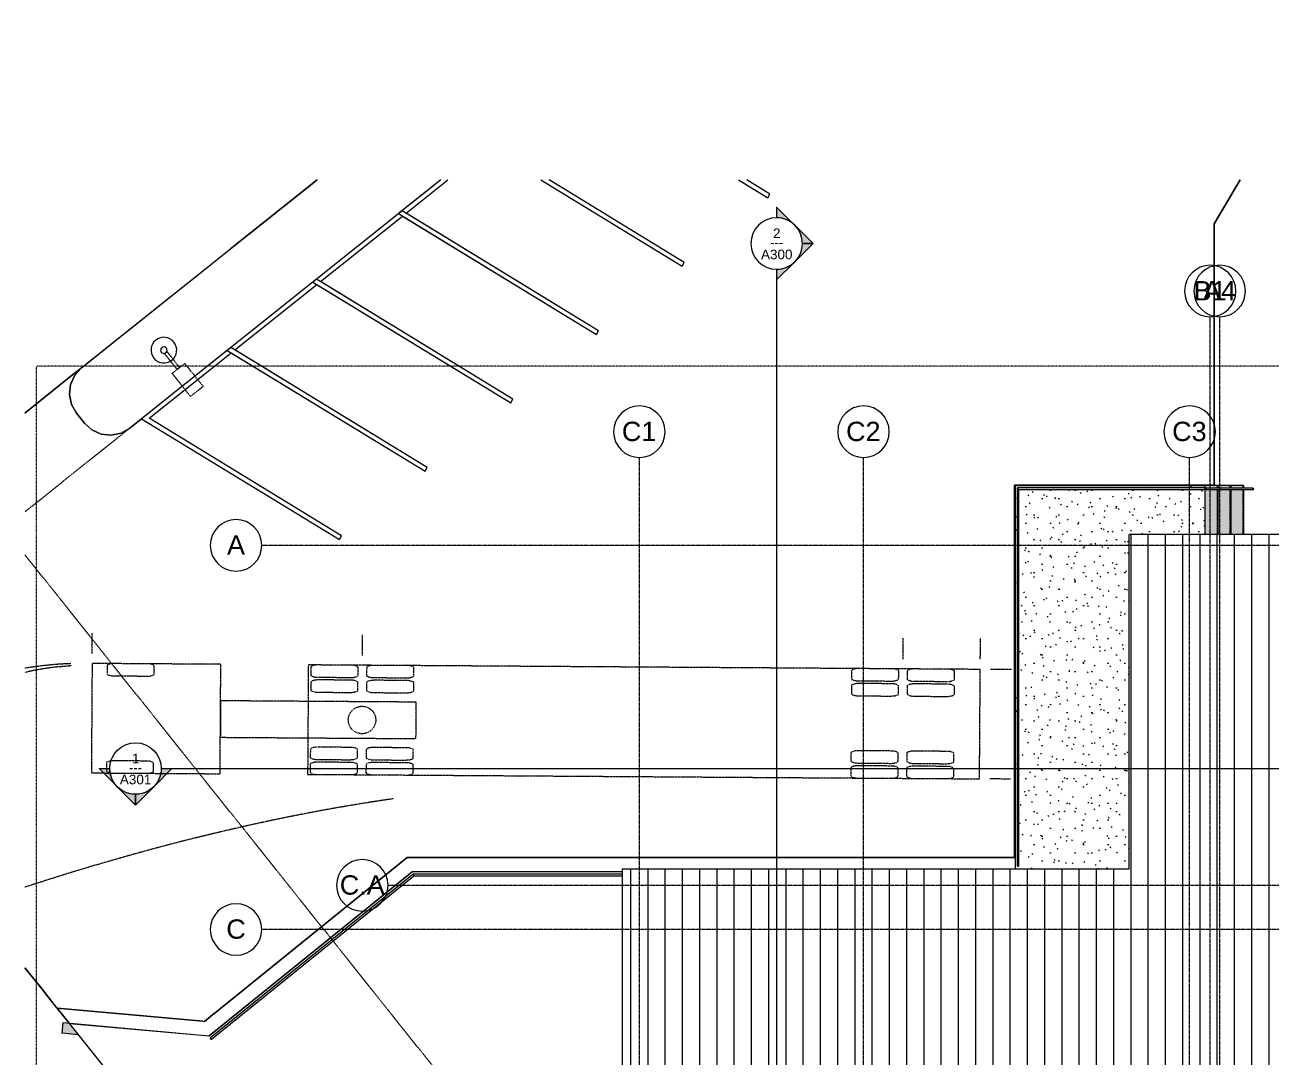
# Model space of a CAD drawing. Header units: inches. Extents: x -4141 to -1383, y 10291 to 12245.
# Drawn here: x -4135 to -2973, y 11284 to 12245 of the extents above; entities that cross this region are included whole.
import ezdxf

# ---------------------------------------------------------------- set-up
doc = ezdxf.new("R2010")
doc.units = ezdxf.units.IN
doc.header["$MEASUREMENT"] = 0
for name, pattern in [('Aligning Line 1_8_', [0.25, 0.125, -0.125]), ('Dash', [0.25, 0.125, -0.125]), ('Dash 1_16_', [0.125, 0.0625, -0.0625]), ('Double Dash 3_8_', [1, 0.375, -0.125, 0.125, -0.125, 0.125, -0.125]), ('Grid Line 1_2_', [0.875, 0.5, -0.125, 0.125, -0.125]), ('Overhead 1_16_', [0.101562, 0.0625, -0.039062])]:
    doc.linetypes.add(name, pattern=pattern)
for name, color, linetype, lineweight in [('A-FLOR-HRAL', 11, 'Continuous', 9), ('A-GENM', 5, 'Continuous', 9), ('A-ROOF', 132, 'Continuous', 13), ('A-ROOF-PATT', 132, 'Continuous', 13), ('C-BLDG-PADS', 91, 'Continuous', 13), ('C-PRKG', 3, 'Continuous', 9), ('C-PROP-LINE', 91, 'Double Dash 3_8_', 20), ('C-TOPO', 7, 'Continuous', 9), ('E-LITE-EQPM', 33, 'Continuous', 9), ('E-LITE-EQPM-HDLN', 30, 'Dash', 9), ('G-ANNO-SYMB', 111, 'Aligning Line 1_8_', 9), ('S-FNDN', 32, 'Continuous', 13), ('S-GRID', 1, 'Continuous', 9), ('S-GRID-IDEN', 1, 'Continuous', 9), ('S-STRS', 31, 'Continuous', 13)]:
    doc.layers.add(name, color=color, linetype=linetype, lineweight=lineweight)
doc.styles.add('Arial', font='arial.ttf', dxfattribs={"height": 18})
doc.styles.add('Arial_1', font='arial.ttf', dxfattribs={"height": 9})
doc.styles.add('Century Gothic_1', font='ufonts.com_century-gothic.ttf', dxfattribs={"height": 9})

# ---------------------------------------------------------------- blocks, each defined once
blk = doc.blocks.new('Railing - Lapeyre - 1 1_2_ Post-1355937-FLOOR PLAN - ROOF PLAN')
at = {"layer": 'A-FLOR-HRAL'}
blk.add_arc((0, 0), 0.75, 85.3095, 180, dxfattribs=at)
blk = doc.blocks.new('Railing - Lapeyre - 1 1_2_ Post-V1-FLOOR PLAN - ROOF PLAN')
at = {"layer": 'A-FLOR-HRAL'}
blk.add_arc((0, 0), 0.75, 180, 360, dxfattribs=at)
blk = doc.blocks.new('Railing - Railing-1339868-FLOOR PLAN - ROOF PLAN')
at = {"layer": 'A-FLOR-HRAL'}
for p, q in [((-3034.6, 11813.9), (-3210, 11813.9)), ((-3210, 11813.9), (-3210, 11461.9)), ((-3208.5, 11812.4), (-3034.6, 11812.4)), ((-3208.5, 11461.9), (-3208.5, 11812.4)), ((-3034.6, 11813.9), (-3034.6, 11813.8)), ((-3208.5, 11461.9), (-3210, 11461.9))]:
    blk.add_line(p, q, dxfattribs=at)
blk.add_open_spline([(-3210, 11813.9), (-3210, 11813.9), (-3209.9, 11813.9), (-3209.9, 11813.8), (-3209.9, 11813.8), (-3209.8, 11813.8), (-3209.8, 11813.7), (-3209.7, 11813.7), (-3209.7, 11813.6), (-3209.6, 11813.5), (-3209.5, 11813.5), (-3209.5, 11813.4), (-3209.4, 11813.4), (-3209.4, 11813.3), (-3209.3, 11813.3), (-3209.3, 11813.2), (-3209.3, 11813.2), (-3209.2, 11813.1), (-3209.2, 11813.1), (-3209.1, 11813), (-3209.1, 11813), (-3209, 11813), (-3209, 11812.9), (-3208.9, 11812.9), (-3208.9, 11812.8), (-3208.8, 11812.8), (-3208.8, 11812.7), (-3208.7, 11812.7), (-3208.7, 11812.6), (-3208.6, 11812.6), (-3208.6, 11812.5), (-3208.6, 11812.5), (-3208.5, 11812.5), (-3208.5, 11812.4), (-3208.5, 11812.4), (-3208.5, 11812.4)], degree=3, knots=[0, 0, 0, 0, 0.083333, 0.125, 0.166667, 0.208333, 0.229167, 0.25, 0.291667, 0.333333, 0.354167, 0.375, 0.395833, 0.416667, 0.4375, 0.458333, 0.479167, 0.5, 0.520833, 0.541667, 0.5625, 0.583333, 0.604167, 0.625, 0.645833, 0.666667, 0.6875, 0.708333, 0.75, 0.770833, 0.791667, 0.833333, 0.875, 0.916667, 1, 1, 1, 1], dxfattribs=at)
at = {"rotation": 269.9999999999996}
blk.add_blockref('Railing - Lapeyre - 1 1_2_ Post-1355937-FLOOR PLAN - ROOF PLAN', (-3034.6, 11813.1), dxfattribs=at)
blk.add_blockref('Railing - Lapeyre - 1 1_2_ Post-V1-FLOOR PLAN - ROOF PLAN', (-3209.2, 11461.9))
blk = doc.blocks.new('Railing - Lapeyre - 1 1_2_ Post-1355956-FLOOR PLAN - ROOF PLAN')
at = {"layer": 'A-FLOR-HRAL'}
for start, end in [(360, 180), (180, 360)]:
    blk.add_arc((0, 0), 0.75, start, end, dxfattribs=at)
blk = doc.blocks.new('Railing - Railing-1340472-FLOOR PLAN - ROOF PLAN')
at = {"layer": 'A-FLOR-HRAL'}
for p, q in [((-3026.2, 11813.8), (-3034.6, 11813.8)), ((-3026.2, 11812.3), (-3034.6, 11812.3)), ((-2990.2, 11813.8), (-3026.2, 11813.8)), ((-2990.2, 11812.3), (-3026.2, 11812.3))]:
    blk.add_line(p, q, dxfattribs=at)
at = {"rotation": 270}
for p in [(-3034.6, 11813), (-2990.2, 11813)]:
    blk.add_blockref('Railing - Lapeyre - 1 1_2_ Post-1355956-FLOOR PLAN - ROOF PLAN', p, dxfattribs=at)
blk = doc.blocks.new('Railing - Lapeyre - 1 1_2_ Post-V2-FLOOR PLAN - ROOF PLAN')
at = {"layer": 'A-FLOR-HRAL'}
blk.add_line((0.7, 0), (0.7, 0), dxfattribs=at)
blk = doc.blocks.new('Railing - Railing-1341484-FLOOR PLAN - ROOF PLAN')
at = {"layer": 'A-FLOR-HRAL'}
for p, q in [((-3773.1, 11454), (-3962, 11301.4)), ((-3961.1, 11300.3), (-3772.6, 11452.5)), ((-3577.8, 11454), (-3773.1, 11454)), ((-3772.6, 11452.5), (-3577.8, 11452.5)), ((-3961.1, 11300.3), (-3962, 11301.4))]:
    blk.add_line(p, q, dxfattribs=at)
blk.add_open_spline([(-3773.1, 11454), (-3773.1, 11454), (-3773.1, 11454), (-3773, 11453.8), (-3773, 11453.6), (-3772.9, 11453.5), (-3772.9, 11453.4), (-3772.9, 11453.3), (-3772.8, 11453.2), (-3772.8, 11453), (-3772.7, 11452.9), (-3772.7, 11452.7), (-3772.6, 11452.6), (-3772.6, 11452.5), (-3772.6, 11452.5), (-3772.6, 11452.5)], degree=3, knots=[0, 0, 0, 0, 0.166667, 0.25, 0.333333, 0.416667, 0.458333, 0.5, 0.541667, 0.583333, 0.666667, 0.75, 0.833333, 0.916667, 1, 1, 1, 1], dxfattribs=at)
at = {"rotation": 308.9304407069868}
for name, p in [('Railing - Lapeyre - 1 1_2_ Post-V2-FLOOR PLAN - ROOF PLAN', (-3804.7, 11427.5)), ('Railing - Lapeyre - 1 1_2_ Post-V1-FLOOR PLAN - ROOF PLAN', (-3961.5, 11300.9))]:
    blk.add_blockref(name, p, dxfattribs=at)
blk = doc.blocks.new('321723 - Pavement Markings - Parking - Angled - _8X18_ 70º-1523153-FLOOR PLAN - ROOF PLAN')
at = {"layer": 'C-PRKG'}
for p, q in [((0, 0), (73.9, -203)), ((106.4, 0), (0, 0)), ((102.2, 0), (176, -203)), ((208.6, 0), (102.2, 0)), ((179.8, -201.6), (106.4, 0)), ((204.3, 0), (278.2, -203)), ((310.7, 0), (204.3, 0)), ((282, -201.6), (208.6, 0)), ((306.5, 0), (380.4, -203)), ((356.9, 0), (306.5, 0)), ((384.1, -201.6), (310.7, 0)), ((77.6, -201.6), (5.7, -4)), ((5.7, -4), (103.6, -4)), ((103.6, -4), (176, -203)), ((179.8, -201.6), (107.9, -4)), ((107.9, -4), (205.8, -4)), ((205.8, -4), (278.2, -203)), ((282, -201.6), (210, -4)), ((210, -4), (307.9, -4)), ((307.9, -4), (380.4, -203)), ((384.1, -201.6), (312.2, -4)), ((312.2, -4), (361.9, -4)), ((429.8, -58.2), (482.5, -203)), ((429.8, -58.2), (482.5, -203)), ((486.3, -201.6), (435.8, -63)), ((486.3, -201.6), (435.8, -63)), ((573.8, -173.1), (584.7, -203)), ((573.8, -173.1), (584.7, -203)), ((588.4, -201.6), (579.8, -177.9)), ((588.4, -201.6), (579.8, -177.9)), ((73.9, -203), (77.6, -201.6)), ((176, -203), (179.8, -201.6)), ((176, -203), (179.8, -201.6)), ((278.2, -203), (282, -201.6)), ((278.2, -203), (282, -201.6)), ((380.4, -203), (384.1, -201.6)), ((380.4, -203), (384.1, -201.6)), ((482.5, -203), (486.3, -201.6)), ((482.5, -203), (486.3, -201.6)), ((584.7, -203), (588.4, -201.6)), ((584.7, -203), (588.4, -201.6))]:
    blk.add_line(p, q, dxfattribs=at)
blk = doc.blocks.new('Turning Radius - Semi - 42ft axle to axle - Turning Radius - Semi - 42ft axle to axle-1546870-FLOOR PLAN - ROOF PLAN')
at = {"layer": 'A-GENM', "linetype": 'Dash 1_16_'}
for p, q in [((-540, 821.2), (-540, 801.7)), ((-438, 821.2), (-438, 801.7)), ((-549.2, 792), (-568.7, 792)), ((-540, 792), (-540, 165.6)), ((-438, 792), (-540, 792)), ((-438, 165.6), (-438, 792)), ((-530.8, 768), (-537.8, 768)), ((-516.8, 768), (-523.9, 768)), ((-454.1, 768), (-461.2, 768)), ((-440.2, 768), (-447.2, 768)), ((-540, 761.8), (-540, 730.2)), ((-528.6, 730.2), (-528.6, 761.8)), ((-526.1, 761.8), (-526.1, 730.2)), ((-514.6, 730.2), (-514.6, 761.8)), ((-463.4, 761.8), (-463.4, 730.2)), ((-451.9, 730.2), (-451.9, 761.8)), ((-449.4, 761.8), (-449.4, 730.2)), ((-438, 730.2), (-438, 761.8)), ((-537.8, 724), (-530.8, 724)), ((-523.9, 724), (-516.8, 724)), ((-461.2, 724), (-454.1, 724)), ((-447.2, 724), (-440.2, 724)), ((-549.2, 720), (-568.7, 720)), ((-540, 709.8), (-540, 678.2)), ((-530.8, 716), (-537.8, 716)), ((-528.6, 678.2), (-528.6, 709.8)), ((-526.1, 709.8), (-526.1, 678.2)), ((-516.8, 716), (-523.9, 716)), ((-514.6, 678.2), (-514.6, 709.8)), ((-463.4, 709.8), (-463.4, 678.2)), ((-454.1, 716), (-461.2, 716)), ((-451.9, 678.2), (-451.9, 709.8)), ((-449.4, 709.8), (-449.4, 678.2)), ((-440.2, 716), (-447.2, 716)), ((-438, 678.2), (-438, 709.8)), ((-537.8, 672), (-530.8, 672)), ((-523.9, 672), (-516.8, 672)), ((-461.2, 672), (-454.1, 672)), ((-447.2, 672), (-440.2, 672)), ((-540, 257.8), (-540, 226.2)), ((-530.8, 264), (-537.8, 264)), ((-528.6, 226.2), (-528.6, 257.8)), ((-526.1, 257.8), (-526.1, 226.2)), ((-516.8, 264), (-523.9, 264)), ((-514.6, 226.2), (-514.6, 257.8)), ((-506, 266.4), (-506, 84)), ((-472, 266.4), (-506, 266.4)), ((-472, 84), (-472, 266.4)), ((-463.4, 257.8), (-463.4, 226.2)), ((-454.1, 264), (-461.2, 264)), ((-451.9, 226.2), (-451.9, 257.8)), ((-449.4, 257.8), (-449.4, 226.2)), ((-440.2, 264), (-447.2, 264)), ((-438, 226.2), (-438, 257.8)), ((-549.2, 216), (-568.7, 216)), ((-537.8, 220), (-530.8, 220)), ((-530.8, 212), (-537.8, 212)), ((-523.9, 220), (-516.8, 220)), ((-516.8, 212), (-523.9, 212)), ((-461.2, 220), (-454.1, 220)), ((-454.1, 212), (-461.2, 212)), ((-447.2, 220), (-440.2, 220)), ((-440.2, 212), (-447.2, 212)), ((-540, 205.8), (-540, 174.2)), ((-528.6, 174.2), (-528.6, 205.8)), ((-526.1, 205.8), (-526.1, 174.2)), ((-514.6, 174.2), (-514.6, 205.8)), ((-463.4, 205.8), (-463.4, 174.2)), ((-451.9, 174.2), (-451.9, 205.8)), ((-449.4, 205.8), (-449.4, 174.2)), ((-438, 174.2), (-438, 205.8)), ((-540, 165.6), (-438, 165.6)), ((-537.8, 168), (-530.8, 168)), ((-523.9, 168), (-516.8, 168)), ((-461.2, 168), (-454.1, 168)), ((-447.2, 168), (-440.2, 168)), ((-540, 84), (-540, -36)), ((-438, 84), (-540, 84)), ((-506, 84), (-472, 84)), ((-438, -36), (-438, 84)), ((-540, 15.8), (-540, -15.8)), ((-530.8, 22), (-537.8, 22)), ((-528.6, -15.8), (-528.6, 15.8)), ((-449.4, 15.8), (-449.4, -15.8)), ((-440.2, 22), (-447.2, 22)), ((-438, -15.8), (-438, 15.8)), ((-537.8, -22), (-530.8, -22)), ((-447.2, -22), (-440.2, -22)), ((-549.2, -36), (-568.7, -36)), ((-540, -36), (-438, -36))]:
    blk.add_line(p, q, dxfattribs=at)
blk.add_circle((-489, 216), 12.8, dxfattribs=at)
for centre, radius, start, end in [((-529, 762.3), 11, 150.6297, 182.5082), ((-537.9, 767.1), 0.919, 81.4433, 135.4264), ((-530.6, 767.1), 0.919, 44.5736, 98.5565), ((-539.6, 762.3), 11, 357.4914, 29.3702), ((-515, 762.3), 11, 150.6297, 182.5082), ((-524, 767.1), 0.919, 81.4433, 135.4264), ((-516.7, 767.1), 0.919, 44.5736, 98.5565), ((-525.7, 762.3), 11, 357.4914, 29.3702), ((-452.4, 762.3), 11, 150.6297, 182.5082), ((-461.3, 767.1), 0.919, 81.4433, 135.4264), ((-454, 767.1), 0.919, 44.5736, 98.5565), ((-463, 762.3), 11, 357.4914, 29.3702), ((-438.4, 762.3), 11, 150.6297, 182.5082), ((-447.4, 767.1), 0.919, 81.4433, 135.4264), ((-440.1, 767.1), 0.919, 44.5736, 98.5565), ((-449, 762.3), 11, 357.4914, 29.3702), ((-529, 729.7), 11, 177.4914, 209.3702), ((-537.9, 724.9), 0.919, 224.5736, 278.5565), ((-530.6, 724.9), 0.919, 261.4433, 315.4264), ((-539.6, 729.7), 11, 330.6297, 2.5082), ((-515, 729.7), 11, 177.4914, 209.3702), ((-524, 724.9), 0.919, 224.5736, 278.5565), ((-516.7, 724.9), 0.919, 261.4433, 315.4264), ((-525.7, 729.7), 11, 330.6297, 2.5082), ((-452.4, 729.7), 11, 177.4914, 209.3702), ((-461.3, 724.9), 0.919, 224.5736, 278.5565), ((-454, 724.9), 0.919, 261.4433, 315.4264), ((-463, 729.7), 11, 330.6297, 2.5082), ((-438.4, 729.7), 11, 177.4914, 209.3702), ((-447.4, 724.9), 0.919, 224.5736, 278.5565), ((-440.1, 724.9), 0.919, 261.4433, 315.4264), ((-449, 729.7), 11, 330.6297, 2.5082), ((-529, 710.3), 11, 150.6297, 182.5082), ((-537.9, 715.1), 0.919, 81.4433, 135.4264), ((-530.6, 715.1), 0.919, 44.5736, 98.5565), ((-539.6, 710.3), 11, 357.4914, 29.3702), ((-515, 710.3), 11, 150.6297, 182.5082), ((-524, 715.1), 0.919, 81.4433, 135.4264), ((-516.7, 715.1), 0.919, 44.5736, 98.5565), ((-525.7, 710.3), 11, 357.4914, 29.3702), ((-452.4, 710.3), 11, 150.6297, 182.5082), ((-461.3, 715.1), 0.919, 81.4433, 135.4264), ((-454, 715.1), 0.919, 44.5736, 98.5565), ((-463, 710.3), 11, 357.4914, 29.3702), ((-438.4, 710.3), 11, 150.6297, 182.5082), ((-447.4, 715.1), 0.919, 81.4433, 135.4264), ((-440.1, 715.1), 0.919, 44.5736, 98.5565), ((-449, 710.3), 11, 357.4914, 29.3702), ((-529, 677.7), 11, 177.4914, 209.3702), ((-539.6, 677.7), 11, 330.6297, 2.5082), ((-515, 677.7), 11, 177.4914, 209.3702), ((-525.7, 677.7), 11, 330.6297, 2.5082), ((-452.4, 677.7), 11, 177.4914, 209.3702), ((-463, 677.7), 11, 330.6297, 2.5082), ((-438.4, 677.7), 11, 177.4914, 209.3702), ((-449, 677.7), 11, 330.6297, 2.5082), ((-537.9, 672.9), 0.919, 224.5736, 278.5565), ((-530.6, 672.9), 0.919, 261.4433, 315.4264), ((-524, 672.9), 0.919, 224.5736, 278.5565), ((-516.7, 672.9), 0.919, 261.4433, 315.4264), ((-461.3, 672.9), 0.919, 224.5736, 278.5565), ((-454, 672.9), 0.919, 261.4433, 315.4264), ((-447.4, 672.9), 0.919, 224.5736, 278.5565), ((-440.1, 672.9), 0.919, 261.4433, 315.4264), ((-529, 258.3), 11, 150.6297, 182.5082), ((-537.9, 263.1), 0.919, 81.4433, 135.4264), ((-530.6, 263.1), 0.919, 44.5736, 98.5565), ((-539.6, 258.3), 11, 357.4914, 29.3702), ((-515, 258.3), 11, 150.6297, 182.5082), ((-524, 263.1), 0.919, 81.4433, 135.4264), ((-516.7, 263.1), 0.919, 44.5736, 98.5565), ((-525.7, 258.3), 11, 357.4914, 29.3702), ((-452.4, 258.3), 11, 150.6297, 182.5082), ((-461.3, 263.1), 0.919, 81.4433, 135.4264), ((-454, 263.1), 0.919, 44.5736, 98.5565), ((-463, 258.3), 11, 357.4914, 29.3702), ((-438.4, 258.3), 11, 150.6297, 182.5082), ((-447.4, 263.1), 0.919, 81.4433, 135.4264), ((-440.1, 263.1), 0.919, 44.5736, 98.5565), ((-449, 258.3), 11, 357.4914, 29.3702), ((1359.6, 515), 1795.7, 188.6295, 190.1351), ((-529, 225.7), 11, 177.4836, 209.3702), ((-539.6, 225.7), 11, 330.6297, 2.5082), ((-515, 225.7), 11, 177.4914, 209.3702), ((-525.7, 225.7), 11, 330.6297, 2.5082), ((-452.4, 225.7), 11, 177.4914, 209.3702), ((-463, 225.7), 11, 330.6297, 2.5082), ((-438.4, 225.7), 11, 177.4914, 209.3702), ((-449, 225.7), 11, 330.6297, 2.5082), ((-529, 206.3), 11, 150.6297, 182.5082), ((-537.9, 220.9), 0.919, 224.5736, 278.5565), ((-537.9, 211.1), 0.919, 81.4433, 135.4264), ((-530.6, 220.9), 0.919, 261.4433, 315.4264), ((-530.6, 211.1), 0.919, 44.5736, 98.5565), ((-539.6, 206.3), 11, 357.4914, 29.3702), ((-515, 206.3), 11, 150.6297, 182.5082), ((-524, 220.9), 0.919, 224.5736, 278.5565), ((-524, 211.1), 0.919, 81.4433, 135.4264), ((-516.7, 220.9), 0.919, 261.4433, 315.4264), ((-516.7, 211.1), 0.919, 44.5736, 98.5565), ((-525.7, 206.3), 11, 357.4914, 29.3702), ((-452.4, 206.3), 11, 150.6297, 182.5082), ((-461.3, 220.9), 0.919, 224.5736, 278.5565), ((-461.3, 211.1), 0.919, 81.4433, 135.4264), ((-454, 220.9), 0.919, 261.4433, 315.4264), ((-454, 211.1), 0.919, 44.5736, 98.5565), ((-463, 206.3), 11, 357.4914, 29.3702), ((-438.4, 206.3), 11, 150.6297, 182.5082), ((-447.4, 220.9), 0.919, 224.5736, 278.5565), ((-447.4, 211.1), 0.919, 81.4433, 135.4264), ((-440.1, 220.9), 0.919, 261.4433, 315.4264), ((-440.1, 211.1), 0.919, 44.5736, 98.5565), ((-449, 206.3), 11, 357.4914, 29.3702), ((1295.2, 503.5), 1730.3, 190.1351, 191.669), ((-529, 173.7), 11, 177.483, 209.3702), ((-537.9, 168.9), 0.919, 224.5736, 278.5565), ((-530.6, 168.9), 0.919, 261.4433, 315.4264), ((-539.6, 173.7), 11, 330.6297, 2.5082), ((-515, 173.7), 11, 177.4914, 209.3702), ((-524, 168.9), 0.919, 224.5736, 278.5565), ((-516.7, 168.9), 0.919, 261.4433, 315.4264), ((-525.7, 173.7), 11, 330.6297, 2.5082), ((-452.4, 173.7), 11, 177.4914, 209.3702), ((-461.3, 168.9), 0.919, 224.5736, 278.5565), ((-454, 168.9), 0.919, 261.4433, 315.4264), ((-463, 173.7), 11, 330.6297, 2.5082), ((-438.4, 173.7), 11, 177.4914, 209.3702), ((-447.4, 168.9), 0.919, 224.5736, 278.5565), ((-440.1, 168.9), 0.919, 261.4433, 315.4264), ((-449, 173.7), 11, 330.6297, 2.5082), ((1646.7, 576.1), 2089.2, 191.669, 193.011), ((1369.1, 511.9), 1804.2, 193.011, 194.4551), ((2004.6, 675.8), 2460.6, 194.4551, 195.625), ((-529, 16.3), 11, 150.6297, 182.5095), ((-537.9, 21.1), 0.919, 81.4433, 135.4264), ((-530.6, 21.1), 0.919, 44.5736, 98.5565), ((-539.6, 16.3), 11, 357.4915, 29.3702), ((-438.4, 16.3), 11, 150.6297, 182.5082), ((-447.4, 21.1), 0.919, 81.4433, 135.4264), ((-440.1, 21.1), 0.919, 44.5736, 98.5565), ((-449, 16.3), 11, 357.4915, 29.3702), ((1545.9, 547.5), 1984.2, 195.625, 196.9278), ((-529, -16.3), 11, 177.4902, 209.3702), ((-537.9, -21.1), 0.919, 224.5736, 278.5565), ((-530.6, -21.1), 0.919, 261.4433, 315.4264), ((-539.6, -16.3), 11, 330.6297, 2.5082), ((-438.4, -16.3), 11, 177.4915, 209.3702), ((-447.4, -21.1), 0.919, 224.5736, 278.5565), ((-440.1, -21.1), 0.919, 261.4433, 315.4264), ((-449, -16.3), 11, 330.6297, 2.5082), ((2448.5, 822.2), 2927.8, 196.9278, 197.9313), ((-202.1, -41.6), 337.9, 182.3927, 187.3467), ((128.5, 0.6), 668.5, 184.825, 185.7383), ((-304.4, -42.9), 233.5, 185.7383, 193.7829), ((1806.2, 614.3), 2252.6, 197.9313, 198.4136), ((215.8, 12.3), 759.2, 187.3467, 188.3983)]:
    blk.add_arc(centre, radius, start, end, dxfattribs=at)
blk = doc.blocks.new('265613 - Lighting Poles and Standards - Parking Lot - Generic - 265613 - Lighting Poles and Standards - Parking Lot - Generic-1566120-FLOOR PLAN - ROOF PLAN')
at = {"layer": 'E-LITE-EQPM'}
blk.add_line((-1.7, -10.7), (1.6, -10.7), dxfattribs=at)
for radius, start, end in [(12, 360, 180), (12, 180, 360), (3, 360, 180), (3, 180, 360), (3, 218.9795, 222.9579), (3, 138.4615, 139.6937), (3, 110.7692, 112.1187), (3, 81.7161, 84.3309), (3, 53.8296, 56.4117), (3, 302.5651, 307.7194), (3, 26.2369, 27.6923), (3, 331.2008, 334.7073), (3, 246.2471, 251.5628), (3, 274.1914, 279.8875)]:
    blk.add_arc((0, -32.4), radius, start, end, dxfattribs=at)
at = {"layer": 'E-LITE-EQPM-HDLN'}
for p, q in [((-7.5, -10.7), (-7.5, 16.9)), ((-7.5, 16.9), (7.4, 16.9)), ((7.4, 16.9), (7.4, -10.7)), ((7.4, -10.7), (-7.5, -10.7)), ((-1.5, -10.7), (-1.5, -29.8)), ((1.5, -10.7), (1.5, -29.8))]:
    blk.add_line(p, q, dxfattribs=at)
blk = doc.blocks.new('Family - ___-1416994-FLOOR PLAN - ROOF PLAN')
at = {"layer": 'C-PROP-LINE'}
for p, q in [((-3862.7, 12101), (-4135, 11883.7)), ((-4135, 11366.8), (-3396.9, 10441.8))]:
    blk.add_line(p, q, dxfattribs=at)
blk = doc.blocks.new('Family - ___-1442676-FLOOR PLAN - ROOF PLAN')
at = {"layer": 'C-PROP-LINE'}
for p, q in [((-3747.3, 12101), (-4135, 11791.6)), ((-4135, 11751.5), (-3089.9, 10441.8))]:
    blk.add_line(p, q, dxfattribs=at)
blk = doc.blocks.new('Grid - Grid Head - Circle-50561-FLOOR PLAN - ROOF PLAN')
at = {"layer": 'S-GRID-IDEN'}
for start, end in [(360, 180), (180, 360)]:
    blk.add_arc((0, 0), 0.25, start, end, dxfattribs=at)
blk = doc.blocks.new('Section - Section Head - Filled-22785-FLOOR PLAN - ROOF PLAN')
at = {"layer": 'G-ANNO-SYMB', "linetype": 'Continuous'}
h = blk.add_hatch(color=256, dxfattribs=at)
edge = h.paths.add_edge_path(flags=0)
edge.add_line((-0.427, 0.177), (-0.25, 0.354))
edge.add_line((-0.25, 0.354), (-0.25, 0.25))
edge.add_arc((-0.25, 0), 0.25, 90, 135)
h = blk.add_hatch(color=256, dxfattribs=at)
edge = h.paths.add_edge_path(flags=0)
edge.add_arc((-0.25, 0), 0.25, 45, 90)
edge.add_line((-0.25, 0.25), (-0.25, 0.354))
edge.add_line((-0.25, 0.354), (-0.073, 0.177))
h = blk.add_hatch(color=256, dxfattribs=at)
edge = h.paths.add_edge_path(flags=0)
edge.add_arc((-0.25, 0), 0.25, 137.9216, 180)
edge.add_line((-0.5, 0), (-0.604, 0))
edge.add_line((-0.604, 0), (-0.436, 0.168))
h = blk.add_hatch(color=256, dxfattribs=at)
edge = h.paths.add_edge_path(flags=0)
edge.add_line((-0.064, 0.168), (0.104, 0))
edge.add_line((0.104, 0), (0, 0))
edge.add_arc((-0.25, 0), 0.25, 0, 42.0784)
for p, q in [((-0.25, 0.354), (-0.427, 0.177)), ((-0.25, 0.25), (-0.25, 0.354)), ((-0.073, 0.177), (-0.25, 0.354)), ((-0.25, 0.354), (-0.25, 0.25)), ((-0.436, 0.168), (-0.604, 0)), ((0.104, 0), (-0.064, 0.168)), ((-0.604, 0), (-0.5, 0)), ((0, 0), (0.104, 0))]:
    blk.add_line(p, q, dxfattribs=at)
for start, end in [(360, 180), (90, 135), (45, 90), (137.9216, 180), (0, 42.0784), (180, 360)]:
    blk.add_arc((-0.25, 0), 0.25, start, end, dxfattribs=at)

msp = doc.modelspace()

# ---------------------------------------------------------------- hatches: boundary and pattern name
at = {"layer": 'A-ROOF-PATT', "lineweight": 9}
h = msp.add_hatch(dxfattribs=at)
h.set_pattern_fill('FP_1', color=256, style=0, pattern_type=2)
h.set_pattern_definition([(270, (0, 9.729), (16.082, 1e-15), [])])
h.paths.add_polyline_path([(-1585.5, 10783), (-1585.5, 11770.6), (-3105.5, 11770.6), (-3105.5, 11458.8), (-3577.8, 11458.8), (-3577.8, 11053.9), (-3368.2, 11053.9), (-3368.2, 10794.1), (-3045.5, 10794.1), (-3045.5, 10783), (-2143.4, 10783)], flags=0)
h.paths.add_polyline_path([(-1790.8, 11068.1), (-1799.2, 11068.1), (-1799.2, 11113.9), (-1739.8, 11113.9), (-1739.8, 11068.1), (-1780.4, 11068.1)], flags=0)
h.paths.add_polyline_path([(-1770, 11221.9), (-1799.2, 11221.9), (-1799.2, 11267.7), (-1739.8, 11267.7), (-1739.8, 11221.9)], flags=0)
h.paths.add_polyline_path([(-1790.8, 11375.7), (-1799.2, 11375.7), (-1799.2, 11421.5), (-1739.8, 11421.5), (-1739.8, 11375.7), (-1770, 11375.7)], flags=0)
at = {"layer": 'C-BLDG-PADS', "lineweight": 9}
h = msp.add_hatch(dxfattribs=at)
h.set_pattern_fill('FP_2', style=0, pattern_type=2)
h.set_pattern_definition([(0, (0, 0), (30.72, 7.68), [1.267, -21.773, 1.267, -21.773, -122.88]), (0, (0, 0), (30.72, 7.68), [-46.08, 1.267, -44.813, 1.267, -21.773, -53.76]), (0, (0, 0), (30.72, 7.68), [-115.2, 1.267, -14.093, 1.267, -37.133]), (120, (11.52, 3.84), (-22.011075, 22.7643004), [1.267, -21.773, 1.267, -21.773, -122.88]), (120, (11.52, 3.84), (-22.011075, 22.7643004), [-46.08, 1.267, -44.813, 1.267, -21.773, -53.76]), (120, (11.52, 3.84), (-22.011075, 22.7643004), [-115.2, 1.267, -14.093, 1.267, -37.133]), (240, (15.36, 19.2), (-8.708925, -30.4443004), [1.267, -21.773, 1.267, -21.773, -122.88]), (240, (15.36, 19.2), (-8.708925, -30.4443004), [-46.08, 1.267, -44.813, 1.267, -21.773, -53.76]), (240, (15.36, 19.2), (-8.708925, -30.4443004), [-115.2, 1.267, -14.093, 1.267, -37.133])])
h.paths.add_polyline_path([(-3212, 11458.8), (-3105.5, 11458.8), (-3105.5, 11770.6), (-3034.6, 11770.6), (-3034.6, 11812.3), (-3034.8, 11812.3), (-3035.1, 11812.4), (-3208.5, 11812.4), (-3208.5, 11461.7), (-3208.6, 11461.5), (-3208.7, 11461.4), (-3208.8, 11461.2), (-3209, 11461.2), (-3209.2, 11461.1), (-3209.4, 11461.2), (-3209.6, 11461.2), (-3209.7, 11461.4), (-3209.9, 11461.5), (-3209.9, 11461.7), (-3210, 11462.1), (-3209.9, 11813.9), (-3034.6, 11813.9), (-3034.6, 11815.9), (-3212, 11815.9), (-3212, 11459.4)], flags=0)
at = {"layer": 'S-FNDN'}
for points in [[(-3785.6, 11446.5), (-3773.8, 11456), (-3577.8, 11456), (-3577.8, 11456.5), (-3774, 11456.5), (-3786.4, 11446.5)], [(-3962.9, 11303.3), (-3785.6, 11446.5), (-3786.4, 11446.5), (-3963.6, 11303.4), (-3963.4, 11303.4)], [(-3963.4, 11302.9), (-3962.9, 11303.3), (-4099.8, 11315.6), (-4100.7, 11305.7), (-4085.1, 11304.3), (-4093.3, 11314.6), (-3969, 11303.4)]]:
    msp.add_hatch(color=254, dxfattribs=at).paths.add_polyline_path(points, flags=0)
at = {"layer": 'S-STRS'}
h = msp.add_hatch(color=254, dxfattribs=at)
h.paths.add_polyline_path([(-3034.6, 11770.6), (-3022.6, 11770.6), (-3022.6, 11812.3), (-3034.6, 11812.3), (-3034.6, 11789.9)], flags=0)
h.paths.add_polyline_path([(-3026.2, 11813.8), (-3022.6, 11813.8), (-3022.6, 11816.3), (-3034.6, 11816.3), (-3034.6, 11813.9), (-3034.4, 11813.9), (-3034, 11813.8), (-3032, 11813.8)], flags=0)
h = msp.add_hatch(color=254, dxfattribs=at)
h.paths.add_polyline_path([(-3022.6, 11770.6), (-3010.6, 11770.6), (-3010.6, 11812.3), (-3022.6, 11812.3), (-3022.6, 11789.9)], flags=0)
h.paths.add_polyline_path([(-3022.6, 11813.8), (-3010.6, 11813.8), (-3010.6, 11816.3), (-3022.6, 11816.3), (-3022.6, 11815.8)], flags=0)
h = msp.add_hatch(color=254, dxfattribs=at)
h.paths.add_polyline_path([(-3010.6, 11770.6), (-2998.6, 11770.6), (-2998.6, 11812.3), (-3010.6, 11812.3), (-3010.6, 11789.9)], flags=0)
h.paths.add_polyline_path([(-3010.6, 11813.8), (-2998.6, 11813.8), (-2998.6, 11816.3), (-3010.6, 11816.3)], flags=0)

# ---------------------------------------------------------------- linework, layer by layer
at = {"layer": 'A-ROOF'}
for p, q in [((-1585.5, 11770.6), (-3105.5, 11770.6)), ((-3105.5, 11458.8), (-3105.5, 11770.6)), ((-3577.8, 11458.8), (-3105.5, 11458.8)), ((-3577.8, 11053.9), (-3577.8, 11458.8))]:
    msp.add_line(p, q, dxfattribs=at)
at = {"layer": 'C-BLDG-PADS', "lineweight": 9}
for p, q in [((-3034.6, 11815.9), (-3212, 11815.9)), ((-3212, 11815.9), (-3212, 11458.8)), ((-3034.6, 11813.9), (-3034.6, 11815.9)), ((-3034.6, 11770.6), (-3034.6, 11812.3)), ((-3773.8, 11456), (-3963.4, 11302.9)), ((-3577.8, 11456), (-3773.8, 11456)), ((-3963.4, 11302.9), (-4093.3, 11314.6)), ((-4093.3, 11314.6), (-3572.4, 10661.7))]:
    msp.add_line(p, q, dxfattribs=at)
at = {"layer": 'C-TOPO'}
for p, q in [((-3862.7, 12101), (-3943.3, 12036.6)), ((-3943.3, 12036.6), (-3862.7, 12101)), ((-3002.1, 12101), (-3026.2, 12060.2)), ((-3026.2, 12060.2), (-3002.1, 12101)), ((-3026.2, 12060.2), (-3026.2, 12038.4)), ((-3026.2, 12038.4), (-3026.2, 12060.2)), ((-4093.7, 11916.7), (-3943.3, 12036.6)), ((-4082.2, 11925.8), (-3943.3, 12036.6)), ((-3026.2, 12038.4), (-3026.2, 11853)), ((-3026.2, 11853), (-3026.2, 12038.4)), ((-4082.2, 11925.8), (-4093.7, 11916.7)), ((-4082.2, 11925.8), (-4088.5, 11918.9)), ((-4088.5, 11918.9), (-4082.2, 11925.8)), ((-4135, 11883.7), (-4093.7, 11916.7)), ((-4093.7, 11916.7), (-4135, 11883.7)), ((-4092.4, 11910.4), (-4093.4, 11901)), ((-4093.4, 11901), (-4092.4, 11910.4)), ((-4088.5, 11918.9), (-4092.4, 11910.4)), ((-4092.4, 11910.4), (-4088.5, 11918.9)), ((-4093.4, 11901), (-4091.6, 11891.8)), ((-4091.6, 11891.8), (-4093.4, 11901)), ((-4091.6, 11891.8), (-4086.9, 11883.7)), ((-4086.9, 11883.7), (-4091.6, 11891.8)), ((-4086.9, 11883.7), (-4079.4, 11874.3)), ((-4079.4, 11874.3), (-4086.9, 11883.7)), ((-4079.4, 11874.3), (-4072.5, 11868)), ((-4072.5, 11868), (-4079.4, 11874.3)), ((-4037.3, 11869.6), (-4026.2, 11878.4)), ((-4026.2, 11878.4), (-4037.3, 11869.6)), ((-4072.5, 11868), (-4067.9, 11865.9)), ((-4067.9, 11865.9), (-4072.5, 11868)), ((-4067.9, 11865.9), (-4064, 11864.1)), ((-4064, 11864.1), (-4067.9, 11865.9)), ((-4064, 11864.1), (-4054.6, 11863.1)), ((-4054.6, 11863.1), (-4064, 11864.1)), ((-4054.6, 11863.1), (-4045.4, 11864.9)), ((-4045.4, 11864.9), (-4054.6, 11863.1)), ((-4045.4, 11864.9), (-4037.3, 11869.6)), ((-4037.3, 11869.6), (-4045.4, 11864.9)), ((-3026.2, 11853), (-3026.2, 11837.8)), ((-3026.2, 11837.8), (-3026.2, 11853)), ((-3026.2, 11837.8), (-3026.2, 11831.1)), ((-3026.2, 11831.1), (-3026.2, 11837.8)), ((-3026.2, 11831.1), (-3026.2, 11816.3)), ((-3026.2, 11816.4), (-3026.2, 11831.1)), ((-3026.2, 11816.4), (-3212.5, 11816.4)), ((-3212.5, 11816.4), (-3212.5, 11816.3)), ((-3212.5, 11816.3), (-3212.5, 11816.4)), ((-3212.5, 11816.4), (-3026.2, 11816.4)), ((-3212.5, 11816.3), (-3212.5, 11764.5)), ((-3212.5, 11764.5), (-3212.5, 11816.3)), ((-3026.2, 11816.3), (-3026.2, 11816.4)), ((-3212.5, 11764.5), (-3212.5, 11472.7)), ((-3212.5, 11472.7), (-3212.5, 11764.5)), ((-3778.6, 11469.5), (-3959.3, 11323.5)), ((-3959.3, 11323.5), (-3778.6, 11469.5)), ((-3778.5, 11469.5), (-3778.6, 11469.5)), ((-3778.6, 11469.5), (-3778.5, 11469.5)), ((-3774.4, 11469.5), (-3778.5, 11469.5)), ((-3778.5, 11469.5), (-3774.4, 11469.5)), ((-3773.3, 11469.5), (-3774.4, 11469.5)), ((-3774.4, 11469.5), (-3773.3, 11469.5)), ((-3227.2, 11469.5), (-3773.3, 11469.5)), ((-3773.3, 11469.5), (-3227.2, 11469.5)), ((-3226.5, 11469.5), (-3227.2, 11469.5)), ((-3227.2, 11469.5), (-3226.5, 11469.5)), ((-3221.5, 11469.5), (-3226.5, 11469.5)), ((-3226.5, 11469.5), (-3221.5, 11469.5)), ((-3212.5, 11469.5), (-3221.5, 11469.5)), ((-3221.5, 11469.5), (-3212.5, 11469.5)), ((-3212.5, 11472.7), (-3212.5, 11469.5)), ((-3212.5, 11469.5), (-3212.5, 11472.7)), ((-4121.5, 11349.8), (-4135, 11366.8)), ((-4135, 11366.8), (-4121.5, 11349.8)), ((-4119, 11346.8), (-4121.5, 11349.8)), ((-4121.5, 11349.8), (-4119, 11346.8)), ((-4111.4, 11337.1), (-4119, 11346.8)), ((-4119, 11346.8), (-4111.4, 11337.1)), ((-4093.8, 11315.1), (-4111.4, 11337.1)), ((-4105, 11329.2), (-4111.4, 11337.1)), ((-3969, 11316.9), (-4105, 11329.2)), ((-4105, 11329.2), (-4093.8, 11315.1)), ((-4105, 11329.2), (-3969, 11316.9)), ((-3969, 11316.9), (-3967.7, 11316.8)), ((-3969, 11316.9), (-3967.7, 11316.8)), ((-3960.1, 11322.9), (-3967.7, 11316.8)), ((-3967.7, 11316.8), (-3960.1, 11322.9)), ((-3959.4, 11323.5), (-3960.1, 11322.9)), ((-3960.1, 11322.9), (-3959.4, 11323.5)), ((-3959.3, 11323.5), (-3959.4, 11323.5)), ((-3959.4, 11323.5), (-3959.3, 11323.5))]:
    msp.add_line(p, q, dxfattribs=at)
at = {"layer": 'G-ANNO-SYMB', "linetype": 'Continuous'}
for p, q in [((-3434.2, 12017.7), (-3434.2, 10300.1)), ((-4007.9, 11552.4), (-1529.8, 11552.4))]:
    msp.add_line(p, q, dxfattribs=at)
at = {"layer": 'G-ANNO-SYMB'}
for p in [(-4124.1, 10441.8), (-1479.6, 11927.3)]:
    msp.add_line(p, (-4124.1, 11927.3), dxfattribs=at)
at = {"layer": 'S-FNDN'}
for p, q in [((-3963.6, 11303.4), (-3774, 11456.5)), ((-3774, 11456.5), (-3577.8, 11456.5)), ((-4099.8, 11315.6), (-4100.7, 11305.7)), ((-4099.8, 11315.6), (-3963.6, 11303.4)), ((-4085.1, 11304.3), (-4100.7, 11305.7))]:
    msp.add_line(p, q, dxfattribs=at)
at = {"layer": 'S-GRID', "linetype": 'Grid Line 1_2_'}
for p, q in [((-3030, 10345.1), (-3030, 11973.4)), ((-3021.2, 10345.1), (-3021.2, 11973.4)), ((-3562.2, 10413.1), (-3562.2, 11842.3)), ((-3353.2, 10413.1), (-3353.2, 11842.3)), ((-3049.2, 10413.1), (-3049.2, 11842.3)), ((-1382.9, 11760.4), (-3914.2, 11760.4)), ((-1382.9, 11443.5), (-3796.5, 11443.5)), ((-1382.9, 11402.4), (-3914.2, 11402.4))]:
    msp.add_line(p, q, dxfattribs=at)
at = {"layer": 'S-STRS', "lineweight": 9}
for p, q in [((-3034.6, 11813.9), (-3034.6, 11816.3)), ((-3022.6, 11816.3), (-3034.6, 11816.3)), ((-3010.6, 11816.3), (-3022.6, 11816.3)), ((-3022.6, 11813.8), (-3022.6, 11816.3)), ((-2998.6, 11816.3), (-3010.6, 11816.3)), ((-3010.6, 11813.8), (-3010.6, 11816.3)), ((-2998.6, 11813.8), (-2998.6, 11816.3)), ((-3034.6, 11770.6), (-3034.6, 11812.3)), ((-3022.6, 11770.6), (-3022.6, 11812.3)), ((-3010.6, 11770.6), (-3010.6, 11812.3)), ((-2998.6, 11770.6), (-2998.6, 11812.3))]:
    msp.add_line(p, q, dxfattribs=at)
at = {"layer": 'S-STRS', "linetype": 'Overhead 1_16_', "lineweight": 9}
for p, q in [((-3023.3, 11813.8), (-3023.3, 11816.3)), ((-3011.3, 11813.8), (-3011.3, 11816.3)), ((-2999.3, 11813.8), (-2999.3, 11816.3)), ((-3023.3, 11770.6), (-3023.3, 11812.3)), ((-3011.3, 11770.6), (-3011.3, 11812.3)), ((-2999.3, 11770.6), (-2999.3, 11812.3))]:
    msp.add_line(p, q, dxfattribs=at)

# ---------------------------------------------------------------- block references
at = {"layer": 'A-FLOR-HRAL'}
for name in ['Railing - Railing-1339868-FLOOR PLAN - ROOF PLAN', 'Railing - Railing-1340472-FLOOR PLAN - ROOF PLAN', 'Railing - Railing-1341484-FLOOR PLAN - ROOF PLAN']:
    msp.add_blockref(name, (0, 0), dxfattribs=at)
at = {"layer": 'A-GENM', "rotation": 269.6166508328054}
msp.add_blockref('Turning Radius - Semi - 42ft axle to axle - Turning Radius - Semi - 42ft axle to axle-1546870-FLOOR PLAN - ROOF PLAN', (-4040, 11110.1), dxfattribs=at)
at = {"layer": 'C-PRKG', "rotation": 38.58861115555555}
msp.add_blockref('321723 - Pavement Markings - Parking - Angled - _8X18_ 70º-1523153-FLOOR PLAN - ROOF PLAN', (-4026.2, 11878.4), dxfattribs=at)
at = {"layer": 'C-PROP-LINE'}
for name in ['Family - ___-1416994-FLOOR PLAN - ROOF PLAN', 'Family - ___-1442676-FLOOR PLAN - ROOF PLAN']:
    msp.add_blockref(name, (0, 0), dxfattribs=at)
at = {"layer": 'E-LITE-EQPM', "rotation": 218.5886111555554}
msp.add_blockref('265613 - Lighting Poles and Standards - Parking Lot - Generic - 265613 - Lighting Poles and Standards - Parking Lot - Generic-1566120-FLOOR PLAN - ROOF PLAN', (-3985.3, 11917), dxfattribs=at)
at = {"layer": 'G-ANNO-SYMB', "linetype": 'Continuous', "xscale": 95.99999999999994, "yscale": 95.99999999999994, "zscale": 95.99999999999994, "rotation": 269.9999999999996}
msp.add_blockref('Section - Section Head - Filled-22785-FLOOR PLAN - ROOF PLAN', (-3434.2, 12017.7), dxfattribs=at)
at = {"layer": 'G-ANNO-SYMB', "linetype": 'Continuous', "extrusion": (0, 0, -1), "xscale": 95.99999999999994, "yscale": 95.99999999999994, "zscale": 95.99999999999994, "rotation": 180}
msp.add_blockref('Section - Section Head - Filled-22785-FLOOR PLAN - ROOF PLAN', (4007.9, 11552.4), dxfattribs=at)
at = {"layer": 'S-GRID-IDEN', "xscale": 95.99999999999994, "yscale": 95.99999999999994, "zscale": 95.99999999999994}
for p in [(-3030, 11997.4), (-3021.2, 11997.4), (-3562.2, 11866.3), (-3353.2, 11866.3), (-3049.2, 11866.3)]:
    msp.add_blockref('Grid - Grid Head - Circle-50561-FLOOR PLAN - ROOF PLAN', p, dxfattribs=at)
for p, rotation in [((-3938.2, 11760.4), 89.99999999999962), ((-3820.5, 11443.5), 89.99999999999964), ((-3938.2, 11402.4), 89.99999999999962)]:
    msp.add_blockref('Grid - Grid Head - Circle-50561-FLOOR PLAN - ROOF PLAN', p, dxfattribs=dict(at, rotation=rotation))

# ---------------------------------------------------------------- texts
at = {"layer": 'G-ANNO-SYMB', "linetype": 'Continuous', "char_height": 9, "attachment_point": 1}
for s, insert, width, style in [('2', (-3437.6, 12055.7), 8.484, 'Arial_1'), ('A300', (-3448.8, 12036), 35.754, 'Arial_1'), ('---', (-3440.2, 12047.2), 15.453, 'Century Gothic_1'), ('1', (-4035.2, 11566.3), 8.484, 'Arial_1'), ('---', (-4037.9, 11557.8), 15.453, 'Century Gothic_1'), ('A301', (-4046.5, 11546.7), 35.754, 'Arial_1')]:
    msp.add_mtext(s, dxfattribs=dict(at, insert=insert, width=width, style=style))
at = {"layer": 'S-GRID-IDEN', "char_height": 18, "attachment_point": 1, "style": 'Arial'}
for s, insert, width in [('B1', (-3045.5, 12006.7), 37.269), ('A4', (-3036.7, 12006.7), 37.269), ('C1', (-3578.5, 11875.6), 39.087), ('C2', (-3369.5, 11875.6), 39.087), ('C3', (-3065.5, 11875.6), 39.087), ('A', (-3946.6, 11769.8), 20.301), ('C.A', (-3841.5, 11452.9), 50.904), ('C', (-3947.3, 11411.8), 22.119)]:
    msp.add_mtext(s, dxfattribs=dict(at, insert=insert, width=width))

doc.saveas('drawing.dxf')
